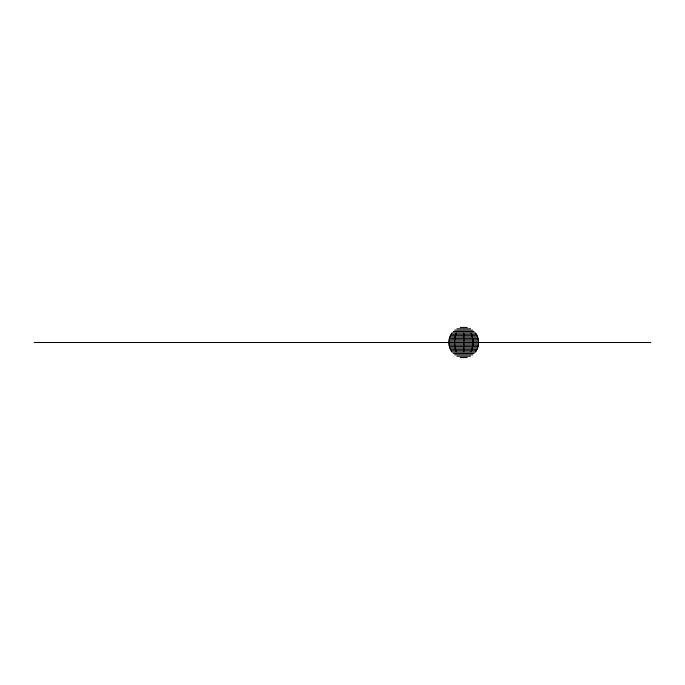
<?xml version="1.0" encoding="UTF-8"?>
<svg xmlns="http://www.w3.org/2000/svg" width="685" height="685" viewBox="0 0 685 685"><rect width="100%" height="100%" fill="white"/><g stroke="black" fill="none" stroke-linecap="round" stroke-linejoin="round"><path stroke-width="1.03" d="M460.192 327.43L467.238 327.43M456.886 328.8L470.544 328.8M454.643 330.17L472.787 330.17M453.342 331.54L474.097 331.54M452.031 332.91L475.399 332.91M451.192 334.28L476.238 334.28M450.524 335.65L476.906 335.65M449.865 337.02L477.565 337.02M449.446 338.39L477.993 338.39M449.232 339.76L478.198 339.76M449.026 341.13L478.404 341.13M34.25 342.5L650.75 342.5M449.026 343.87L478.404 343.87M449.232 345.24L478.198 345.24M449.446 346.61L477.993 346.61M449.865 347.98L477.565 347.98M450.524 349.35L476.906 349.35M451.192 350.72L476.238 350.72M452.031 352.09L475.399 352.09M453.342 353.46L474.097 353.46M454.643 354.83L472.787 354.83M456.886 356.2L470.544 356.2M460.192 357.57L467.238 357.57M463.719 333.295L463.719 351.705M471.16 333.295A15.661 9.205 90 0 1 471.16 351.705M451.663 351.705A15.661 14.89 90 0 1 451.663 333.295M475.767 333.295A15.661 14.89 90 0 1 475.767 351.705M456.27 351.705A15.661 9.205 -90 0 1 456.27 333.295"/></g></svg>
